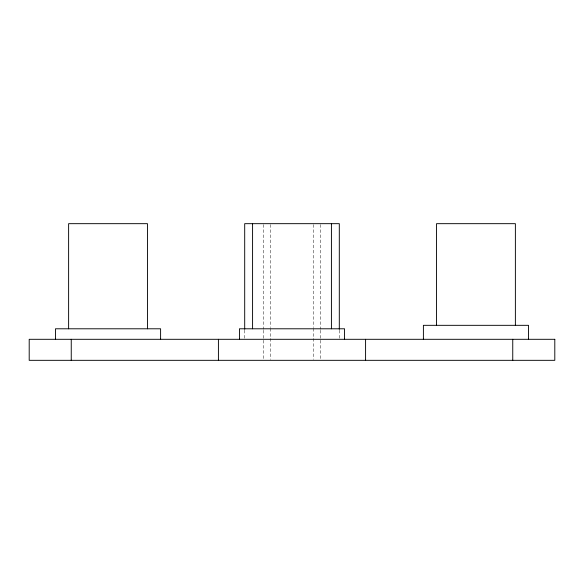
<?xml version="1.0" encoding="UTF-8"?>
<svg xmlns="http://www.w3.org/2000/svg" width="584" height="584" viewBox="0 0 584 584"><rect width="100%" height="100%" fill="white"/><g stroke="black" fill="none" stroke-linecap="round" stroke-linejoin="round"><path stroke-width="0.44" stroke-dasharray="2.92 2.19" d="M339.304 330.201L339.304 338.392M320.382 224.584L320.382 329.354M320.382 330.267L320.382 339.377M320.382 340.282L320.382 359.416M313.754 224.584L313.754 327.529M313.754 328.442L313.754 337.552M313.754 338.464L313.754 359.416M270.246 224.584L270.246 327.529M270.246 328.442L270.246 337.552M270.246 338.464L270.246 359.416M263.618 224.584L263.618 329.354M263.618 330.267L263.618 339.377M263.618 340.282L263.618 360.328M244.696 330.201L244.696 338.392"/><path stroke-width="0.88" d="M528.52 339.304L528.52 325.325L423.4 325.325L423.4 339.304M515.38 325.325L515.38 223.672L436.54 223.672L436.54 325.325M512.752 339.304L512.752 360.328M365.584 339.304L365.584 360.328M344.56 339.304L344.56 328.792L239.44 328.792L239.44 339.304M339.304 329.288L339.304 223.672L244.696 223.672L244.696 329.288M331.42 223.672L331.42 328.792M252.58 223.672L252.58 328.792M218.416 339.304L218.416 360.328M160.6 339.304L160.6 328.792L55.48 328.792L55.48 339.304M147.46 328.792L147.46 223.672L68.62 223.672L68.62 328.792M71.248 339.304L71.248 360.328M554.8 339.304L29.2 339.304L29.2 360.328L554.8 360.328L554.8 339.304"/></g></svg>
